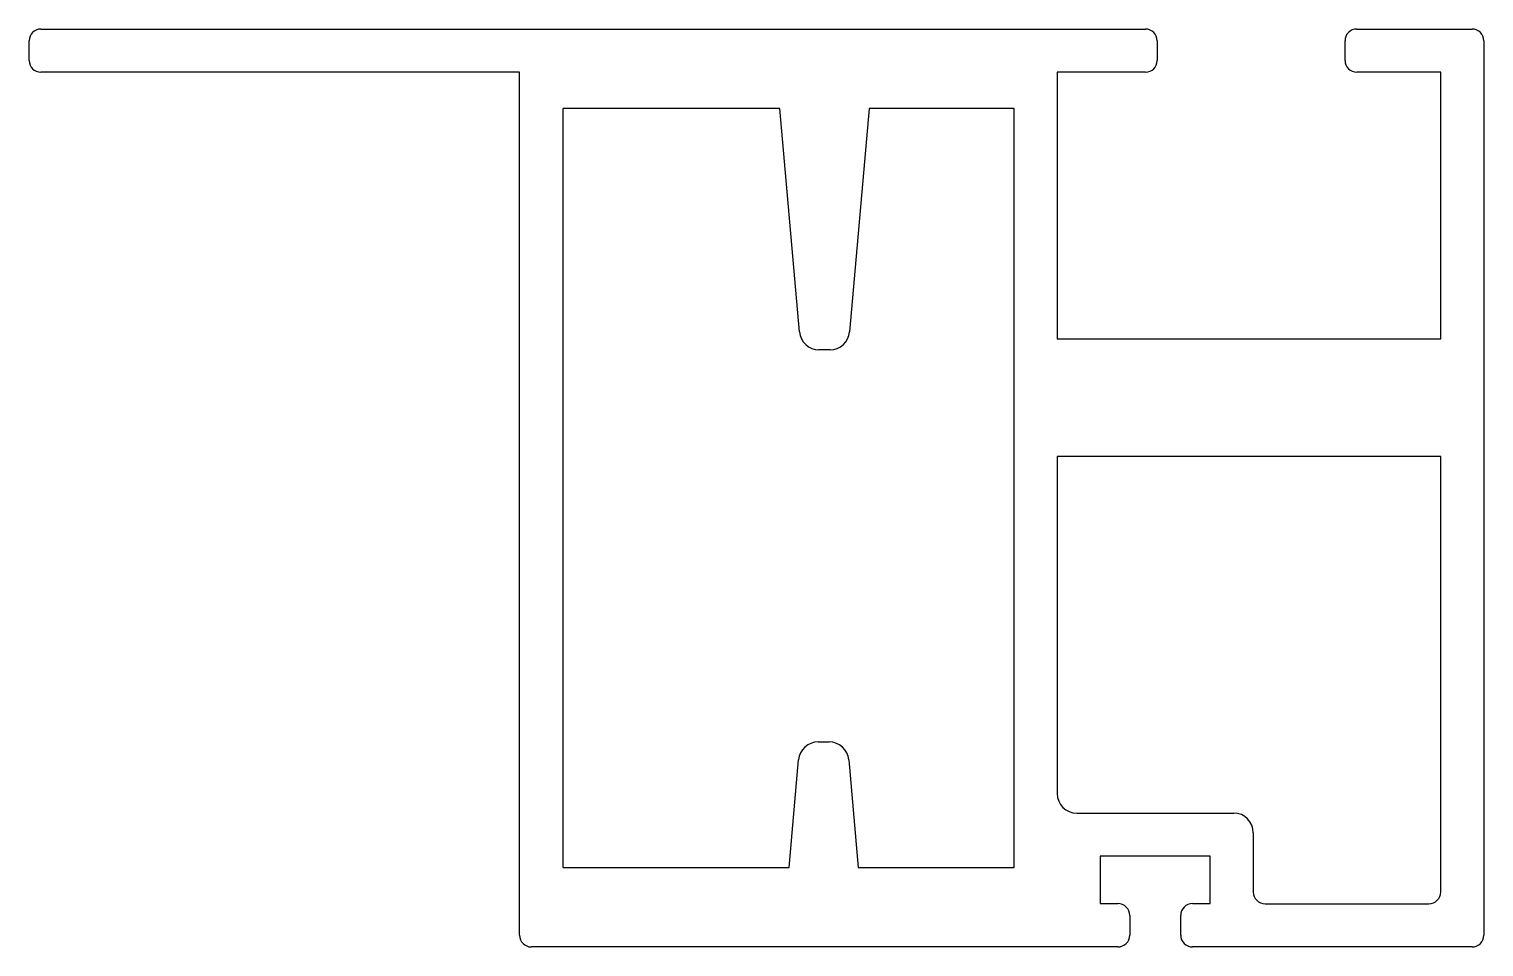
# Model space of a CAD drawing. Extents: x 753.2 to 790.3, y 432.9 to 456.3.
import ezdxf

# ---------------------------------------------------------------- set-up
doc = ezdxf.new("R2010")
doc.units = 0
doc.layers.get('0').update_dxf_attribs({"linetype": 'CONTINUOUS'})

msp = doc.modelspace()

# ---------------------------------------------------------------- linework, layer by layer
for p, q in [((753.546, 456.268), (781.696, 456.268)), ((787.082, 456.268), (790.021, 456.268)), ((753.246, 455.468), (753.246, 455.968)), ((781.996, 455.968), (781.996, 455.468)), ((786.782, 455.468), (786.782, 455.967)), ((790.321, 455.968), (790.321, 433.168)), ((765.746, 455.168), (753.546, 455.168)), ((765.746, 433.168), (765.746, 455.168)), ((781.696, 455.168), (779.446, 455.168)), ((779.446, 455.168), (779.446, 448.368)), ((789.221, 455.168), (787.082, 455.168)), ((789.221, 448.368), (789.221, 455.168)), ((766.846, 454.243), (766.846, 434.893)), ((772.379, 454.243), (766.846, 454.243)), ((772.877, 448.549), (772.379, 454.243)), ((774.655, 454.243), (774.157, 448.549)), ((778.346, 454.243), (774.655, 454.243)), ((778.346, 434.893), (778.346, 454.243)), ((779.446, 448.368), (789.221, 448.368)), ((773.659, 448.093), (773.375, 448.093)), ((779.446, 445.368), (779.446, 436.779)), ((789.221, 445.368), (779.446, 445.368)), ((789.221, 434.268), (789.221, 445.368)), ((773.354, 438.093), (773.637, 438.093)), ((772.616, 434.893), (772.856, 437.636)), ((774.135, 437.636), (774.376, 434.893)), ((779.946, 436.279), (783.945, 436.279)), ((784.445, 435.779), (784.445, 434.268)), ((780.545, 435.179), (780.545, 433.972)), ((783.345, 435.179), (780.545, 435.179)), ((783.345, 433.972), (783.345, 435.179)), ((766.846, 434.893), (772.616, 434.893)), ((774.376, 434.893), (778.346, 434.893)), ((780.545, 433.972), (780.995, 433.972)), ((782.895, 433.972), (783.345, 433.972)), ((784.745, 433.968), (788.921, 433.968)), ((781.295, 433.672), (781.295, 433.168)), ((782.595, 433.168), (782.595, 433.672)), ((780.995, 432.868), (766.046, 432.868)), ((790.021, 432.868), (782.895, 432.868))]:
    msp.add_line(p, q)
for centre, radius, start, end in [((753.546, 455.968), 0.3, 90, 180), ((781.696, 455.968), 0.3, 0, 90), ((787.082, 455.968), 0.3, 90, 180.0054), ((790.021, 455.968), 0.3, 0, 90), ((753.546, 455.468), 0.3, 180, 270), ((781.696, 455.468), 0.3, 270, 0), ((787.082, 455.468), 0.3, 180.0054, 270.0054), ((773.375, 448.593), 0.5, 185, 270), ((773.659, 448.593), 0.5, 270, 355), ((773.354, 437.593), 0.5, 90, 175), ((773.637, 437.593), 0.5, 5, 90), ((779.946, 436.779), 0.5, 180, 270), ((783.945, 435.779), 0.5, 0, 90), ((784.745, 434.268), 0.3, 180, 270), ((788.921, 434.268), 0.3, 270, 0), ((780.995, 433.672), 0.3, 0, 90), ((782.895, 433.672), 0.3, 90, 180), ((766.046, 433.168), 0.3, 180, 270), ((780.995, 433.168), 0.3, 270, 0), ((782.895, 433.168), 0.3, 180, 270), ((790.021, 433.168), 0.3, 270, 0)]:
    msp.add_arc(centre, radius, start, end)

doc.saveas('drawing.dxf')
